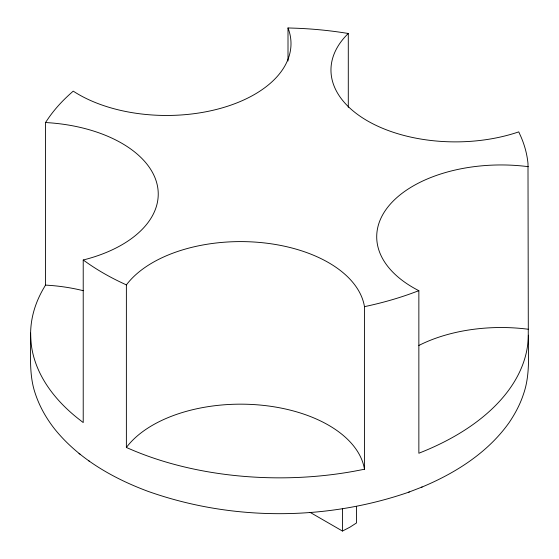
<?xml version="1.0" encoding="UTF-8"?>
<svg xmlns="http://www.w3.org/2000/svg" width="559" height="559" viewBox="0 0 559 559"><rect width="100%" height="100%" fill="white"/><g stroke="black" fill="none" stroke-linecap="round" stroke-linejoin="round"><path stroke-width="0.84" d="M45.51 122.533L45.51 285.104L43.378 288.744A248.881 143.691 0 0 0 77.072 417.755L83.221 422.562L83.221 259.998A124.44 71.845 0 0 0 156.709 182.821A124.44 71.845 0 0 0 45.51 122.533L48.787 117.704A248.881 143.691 0 0 1 70.357 93.702L73.222 91.131A124.44 71.845 0 0 0 223.055 107.635A124.44 71.845 0 0 0 288.004 27.95L296.969 28.257A248.881 143.691 0 0 1 343.184 32.688L348.292 33.463A124.44 71.845 0 0 0 367.41 120.835A124.44 71.845 0 0 0 518.745 131.875L521.016 136.892A248.881 143.691 0 0 1 527.996 163.633L528.297 329.251C527.885 350.891 530.826 373.328 523.469 394.186C520.129 404.409 515 413.974 508.956 422.849C487.658 452.727 455.557 473.033 422.157 486.987L421.297 487.329M310.098 512.365L342.464 531.05L349.892 527.207L356.544 522.924L356.544 506.489M30.626 333.094C31.059 353.26 28.558 374.118 35.287 393.592C39.549 406.512 46.355 418.474 54.754 429.137C78.309 458.359 111.863 477.714 146.563 490.802L147.366 491.116C230.874 520.89 324.807 521.135 408.58 492.234L409.37 491.927M408.58 492.234L422.157 486.987M528.297 166.68A124.44 71.845 0 0 0 390.273 204.175A124.44 71.845 0 0 0 418.859 290.687L411.291 293.482A248.881 143.691 0 0 1 369.394 305.577L364.475 306.681A124.44 71.845 0 0 0 260.054 242.487A124.44 71.845 0 0 0 126.376 284.915L119.437 281.624A248.881 143.691 0 0 1 86.561 262.36L83.221 259.998M364.475 306.681L364.475 469.253L354.644 471.139A248.881 143.691 0 0 1 131.721 449.778L126.376 447.479L126.376 284.915M79.015 453.419L80.042 454.201M88.392 460.504L89.377 461.259M418.859 290.687L418.859 453.251L424.288 451.029A248.881 143.691 0 0 0 528.374 335.225M348.292 33.463L348.292 107.356M342.464 508.564L342.464 531.05M288.004 27.95L288.004 60.987M418.859 345.469A124.44 71.845 0 0 1 528.297 329.251M126.376 447.479A124.44 71.845 0 0 1 260.054 405.051A124.44 71.845 0 0 1 364.475 469.253M45.51 285.104A124.44 71.845 0 0 1 83.221 290.694"/></g></svg>
